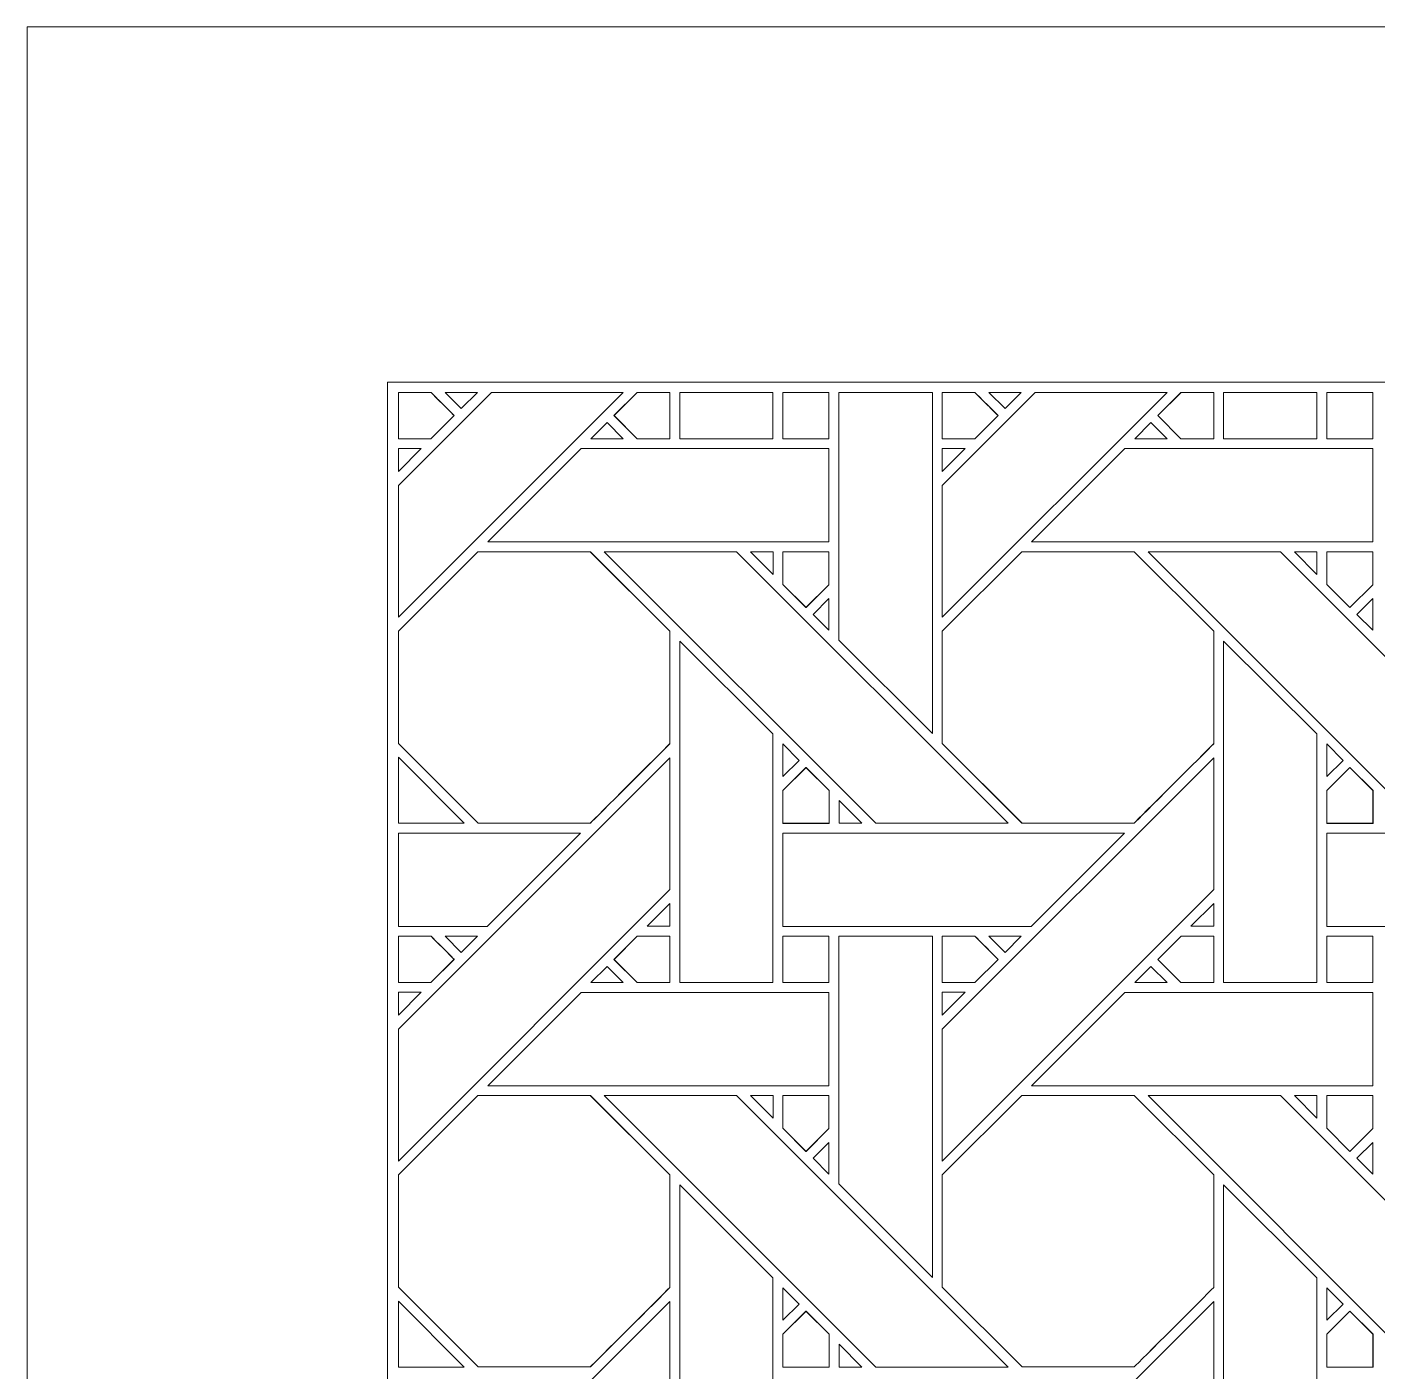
# Model space of a CAD drawing. Header units: inches. Extents: x 4.4 to 20.4, y 5.1 to 13.1.
# Drawn here: x 4.383 to 6.739, y 10.748 to 13.095 of the extents above; entities that cross this region are included whole.
import ezdxf

# ---------------------------------------------------------------- set-up
doc = ezdxf.new("R2010")
doc.units = ezdxf.units.IN
doc.header["$MEASUREMENT"] = 0
doc.layers.add('Design', color=7, linetype='Continuous', lineweight=0)

msp = doc.modelspace()

# ---------------------------------------------------------------- linework, layer by layer
at = {"layer": 'Design'}
for points, knots in [([(4.3829, 13.0948), (4.3829, 13.0948), (4.3829, 5.0948), (4.3829, 5.0948), (4.3829, 5.0948), (20.3829, 5.0948), (20.3829, 5.0948), (20.3829, 5.0948), (20.3829, 13.0948), (20.3829, 13.0948), (20.3829, 13.0948), (4.3829, 13.0948), (4.3829, 13.0948)], [0, 0, 0, 0, 1, 1, 1, 2, 2, 2, 3, 3, 3, 4, 4, 4, 4]), ([(5.0119, 5.7183), (5.0119, 5.7183), (19.7539, 5.7183), (19.7539, 5.7183), (19.7539, 5.7183), (19.7539, 12.4753), (19.7539, 12.4753), (19.7539, 12.4753), (5.0119, 12.4753), (5.0119, 12.4753), (5.0119, 12.4753), (5.0119, 5.7183), (5.0119, 5.7183)], [0, 0, 0, 0, 1, 1, 1, 2, 2, 2, 3, 3, 3, 4, 4, 4, 4]), ([(5.1278, 12.4169), (5.1278, 12.4169), (5.0875, 12.3765), (5.0875, 12.3765), (5.0875, 12.3765), (5.0306, 12.3765), (5.0306, 12.3765), (5.0306, 12.3765), (5.0306, 12.4572), (5.0306, 12.4572), (5.0306, 12.4572), (5.0876, 12.4572), (5.0876, 12.4572), (5.0929, 12.4519), (5.1234, 12.4213), (5.1278, 12.4169)], [0, 0, 0, 0, 1, 1, 1, 2, 2, 2, 3, 3, 3, 4, 4, 4, 5, 5, 5, 5]), ([(5.0306, 12.2951), (5.0306, 12.2951), (5.1928, 12.4572), (5.1928, 12.4572), (5.1928, 12.4572), (5.4228, 12.4572), (5.4228, 12.4572), (5.4228, 12.4572), (5.0306, 12.065), (5.0306, 12.065), (5.0306, 12.065), (5.0306, 12.2951), (5.0306, 12.2951)], [0, 0, 0, 0, 1, 1, 1, 2, 2, 2, 3, 3, 3, 4, 4, 4, 4]), ([(5.0306, 12.4572), (5.0306, 12.4572), (5.0876, 12.4572), (5.0876, 12.4572), (5.093, 12.4518), (5.128, 12.4168), (5.128, 12.4168), (5.128, 12.4168), (5.0875, 12.3765), (5.0875, 12.3765), (5.0875, 12.3765), (5.0306, 12.3765), (5.0306, 12.3765), (5.0306, 12.3765), (5.0306, 12.4572), (5.0306, 12.4572)], [0, 0, 0, 0, 1, 1, 1, 2, 2, 2, 3, 3, 3, 4, 4, 4, 5, 5, 5, 5]), ([(5.1685, 12.4572), (5.1685, 12.4572), (5.1402, 12.429), (5.1402, 12.429), (5.1402, 12.429), (5.112, 12.4572), (5.112, 12.4572), (5.112, 12.4572), (5.1685, 12.4572), (5.1685, 12.4572)], [0, 0, 0, 0, 1, 1, 1, 2, 2, 2, 3, 3, 3, 3]), ([(5.5042, 12.4572), (5.5042, 12.4572), (5.5042, 12.3764), (5.5042, 12.3764), (5.5042, 12.3764), (5.4471, 12.3764), (5.4471, 12.3764), (5.4471, 12.3764), (5.4066, 12.4169), (5.4066, 12.4169), (5.4066, 12.4169), (5.447, 12.4572), (5.447, 12.4572), (5.447, 12.4572), (5.5042, 12.4572), (5.5042, 12.4572)], [0, 0, 0, 0, 1, 1, 1, 2, 2, 2, 3, 3, 3, 4, 4, 4, 5, 5, 5, 5]), ([(5.5042, 12.4572), (5.5042, 12.4572), (5.5042, 12.3764), (5.5042, 12.3764), (5.5042, 12.3764), (5.4471, 12.3764), (5.4471, 12.3764), (5.4471, 12.3764), (5.4068, 12.4168), (5.4068, 12.4168), (5.4068, 12.4168), (5.4472, 12.4572), (5.4472, 12.4572), (5.4472, 12.4572), (5.5042, 12.4572), (5.5042, 12.4572)], [0, 0, 0, 0, 1, 1, 1, 2, 2, 2, 3, 3, 3, 4, 4, 4, 5, 5, 5, 5]), ([(5.5214, 12.4572), (5.5214, 12.4572), (5.6841, 12.4572), (5.6841, 12.4572), (5.6841, 12.4572), (5.6841, 12.3764), (5.6841, 12.3764), (5.6841, 12.3764), (5.5214, 12.3764), (5.5214, 12.3764), (5.5214, 12.3764), (5.5214, 12.4572), (5.5214, 12.4572)], [0, 0, 0, 0, 1, 1, 1, 2, 2, 2, 3, 3, 3, 4, 4, 4, 4]), ([(5.7816, 12.3764), (5.7816, 12.3764), (5.7014, 12.3764), (5.7014, 12.3764), (5.7014, 12.3764), (5.7014, 12.4572), (5.7014, 12.4572), (5.7014, 12.4572), (5.7816, 12.4572), (5.7816, 12.4572), (5.7816, 12.4572), (5.7816, 12.3764), (5.7816, 12.3764)], [0, 0, 0, 0, 1, 1, 1, 2, 2, 2, 3, 3, 3, 4, 4, 4, 4]), ([(5.7014, 12.4572), (5.7014, 12.4572), (5.7816, 12.4572), (5.7816, 12.4572), (5.7816, 12.4572), (5.7816, 12.3764), (5.7816, 12.3764), (5.7816, 12.3764), (5.7014, 12.3764), (5.7014, 12.3764), (5.7014, 12.3764), (5.7014, 12.4572), (5.7014, 12.4572)], [0, 0, 0, 0, 1, 1, 1, 2, 2, 2, 3, 3, 3, 4, 4, 4, 4]), ([(5.7992, 12.4572), (5.7992, 12.4572), (5.9622, 12.4572), (5.9622, 12.4572), (5.9622, 12.4572), (5.9622, 11.8621), (5.9622, 11.8621), (5.9622, 11.8621), (5.7992, 12.025), (5.7992, 12.025), (5.7992, 12.025), (5.7992, 12.4572), (5.7992, 12.4572)], [0, 0, 0, 0, 1, 1, 1, 2, 2, 2, 3, 3, 3, 4, 4, 4, 4]), ([(6.0766, 12.4169), (6.0766, 12.4169), (6.0362, 12.3764), (6.0362, 12.3764), (6.0362, 12.3764), (5.9792, 12.3764), (5.9792, 12.3764), (5.9792, 12.3764), (5.9792, 12.4572), (5.9792, 12.4572), (5.9792, 12.4572), (6.0363, 12.4572), (6.0363, 12.4572), (6.0416, 12.4519), (6.0722, 12.4213), (6.0766, 12.4169)], [0, 0, 0, 0, 1, 1, 1, 2, 2, 2, 3, 3, 3, 4, 4, 4, 5, 5, 5, 5]), ([(5.9792, 12.4572), (5.9792, 12.4572), (6.0363, 12.4572), (6.0363, 12.4572), (6.0418, 12.4517), (6.0767, 12.4168), (6.0767, 12.4168), (6.0767, 12.4168), (6.0362, 12.3764), (6.0362, 12.3764), (6.0362, 12.3764), (5.9792, 12.3764), (5.9792, 12.3764), (5.9792, 12.3764), (5.9792, 12.4572), (5.9792, 12.4572)], [0, 0, 0, 0, 1, 1, 1, 2, 2, 2, 3, 3, 3, 4, 4, 4, 5, 5, 5, 5]), ([(5.9793, 12.2951), (5.9793, 12.2951), (6.1415, 12.4572), (6.1415, 12.4572), (6.1415, 12.4572), (6.3715, 12.4572), (6.3715, 12.4572), (6.3715, 12.4572), (5.9793, 12.065), (5.9793, 12.065), (5.9793, 12.065), (5.9793, 12.2951), (5.9793, 12.2951)], [0, 0, 0, 0, 1, 1, 1, 2, 2, 2, 3, 3, 3, 4, 4, 4, 4]), ([(6.1172, 12.4572), (6.1172, 12.4572), (6.0889, 12.429), (6.0889, 12.429), (6.0889, 12.429), (6.0607, 12.4572), (6.0607, 12.4572), (6.0607, 12.4572), (6.1172, 12.4572), (6.1172, 12.4572)], [0, 0, 0, 0, 1, 1, 1, 2, 2, 2, 3, 3, 3, 3]), ([(6.4529, 12.4572), (6.4529, 12.4572), (6.4529, 12.3764), (6.4529, 12.3764), (6.4529, 12.3764), (6.3958, 12.3764), (6.3958, 12.3764), (6.3958, 12.3764), (6.3554, 12.4169), (6.3554, 12.4169), (6.3554, 12.4169), (6.3957, 12.4572), (6.3957, 12.4572), (6.3957, 12.4572), (6.4529, 12.4572), (6.4529, 12.4572)], [0, 0, 0, 0, 1, 1, 1, 2, 2, 2, 3, 3, 3, 4, 4, 4, 5, 5, 5, 5]), ([(6.4529, 12.4572), (6.4529, 12.4572), (6.4529, 12.3764), (6.4529, 12.3764), (6.4529, 12.3764), (6.3958, 12.3764), (6.3958, 12.3764), (6.3958, 12.3764), (6.3555, 12.4168), (6.3555, 12.4168), (6.3555, 12.4168), (6.3959, 12.4572), (6.3959, 12.4572), (6.3959, 12.4572), (6.4529, 12.4572), (6.4529, 12.4572)], [0, 0, 0, 0, 1, 1, 1, 2, 2, 2, 3, 3, 3, 4, 4, 4, 5, 5, 5, 5]), ([(6.4701, 12.4572), (6.4701, 12.4572), (6.6329, 12.4572), (6.6329, 12.4572), (6.6329, 12.4572), (6.6329, 12.3764), (6.6329, 12.3764), (6.6329, 12.3764), (6.4701, 12.3764), (6.4701, 12.3764), (6.4701, 12.3764), (6.4701, 12.4572), (6.4701, 12.4572)], [0, 0, 0, 0, 1, 1, 1, 2, 2, 2, 3, 3, 3, 4, 4, 4, 4]), ([(6.7303, 12.3764), (6.7303, 12.3764), (6.6501, 12.3764), (6.6501, 12.3764), (6.6501, 12.3764), (6.6501, 12.4572), (6.6501, 12.4572), (6.6501, 12.4572), (6.7303, 12.4572), (6.7303, 12.4572), (6.7303, 12.4572), (6.7303, 12.3764), (6.7303, 12.3764)], [0, 0, 0, 0, 1, 1, 1, 2, 2, 2, 3, 3, 3, 4, 4, 4, 4]), ([(6.6501, 12.4572), (6.6501, 12.4572), (6.7303, 12.4572), (6.7303, 12.4572), (6.7303, 12.4572), (6.7303, 12.3764), (6.7303, 12.3764), (6.7303, 12.3764), (6.6501, 12.3764), (6.6501, 12.3764), (6.6501, 12.3764), (6.6501, 12.4572), (6.6501, 12.4572)], [0, 0, 0, 0, 1, 1, 1, 2, 2, 2, 3, 3, 3, 4, 4, 4, 4]), ([(5.3664, 12.3764), (5.3664, 12.3764), (5.3947, 12.4047), (5.3947, 12.4047), (5.3947, 12.4047), (5.4229, 12.3764), (5.4229, 12.3764), (5.4229, 12.3764), (5.3664, 12.3764), (5.3664, 12.3764)], [0, 0, 0, 0, 1, 1, 1, 2, 2, 2, 3, 3, 3, 3]), ([(6.3151, 12.3764), (6.3151, 12.3764), (6.3434, 12.4047), (6.3434, 12.4047), (6.3434, 12.4047), (6.3716, 12.3764), (6.3716, 12.3764), (6.3716, 12.3764), (6.3151, 12.3764), (6.3151, 12.3764)], [0, 0, 0, 0, 1, 1, 1, 2, 2, 2, 3, 3, 3, 3]), ([(5.0306, 12.3593), (5.0306, 12.3593), (5.0704, 12.3593), (5.0704, 12.3593), (5.0704, 12.3593), (5.0306, 12.3195), (5.0306, 12.3195), (5.0306, 12.3195), (5.0306, 12.3593), (5.0306, 12.3593)], [0, 0, 0, 0, 1, 1, 1, 2, 2, 2, 3, 3, 3, 3]), ([(5.7817, 12.3593), (5.7817, 12.3593), (5.7817, 12.1965), (5.7817, 12.1965), (5.7817, 12.1965), (5.1864, 12.1965), (5.1864, 12.1965), (5.1864, 12.1965), (5.3493, 12.3593), (5.3493, 12.3593), (5.3493, 12.3593), (5.7817, 12.3593), (5.7817, 12.3593)], [0, 0, 0, 0, 1, 1, 1, 2, 2, 2, 3, 3, 3, 4, 4, 4, 4]), ([(5.9793, 12.3593), (5.9793, 12.3593), (6.0191, 12.3593), (6.0191, 12.3593), (6.0191, 12.3593), (5.9793, 12.3195), (5.9793, 12.3195), (5.9793, 12.3195), (5.9793, 12.3593), (5.9793, 12.3593)], [0, 0, 0, 0, 1, 1, 1, 2, 2, 2, 3, 3, 3, 3]), ([(6.7304, 12.3593), (6.7304, 12.3593), (6.7304, 12.1965), (6.7304, 12.1965), (6.7304, 12.1965), (6.1351, 12.1965), (6.1351, 12.1965), (6.1351, 12.1965), (6.298, 12.3593), (6.298, 12.3593), (6.298, 12.3593), (6.7304, 12.3593), (6.7304, 12.3593)], [0, 0, 0, 0, 1, 1, 1, 2, 2, 2, 3, 3, 3, 4, 4, 4, 4]), ([(5.5041, 11.8445), (5.4863, 11.8265), (5.3744, 11.7148), (5.3654, 11.7058), (5.3654, 11.7058), (5.1697, 11.7058), (5.1697, 11.7058), (5.1697, 11.7058), (5.0306, 11.8449), (5.0306, 11.8449), (5.0306, 11.8449), (5.0306, 12.0408), (5.0306, 12.0408), (5.0306, 12.0408), (5.1691, 12.1794), (5.1691, 12.1794), (5.1691, 12.1794), (5.3654, 12.1794), (5.3654, 12.1794), (5.3654, 12.1794), (5.5041, 12.0407), (5.5041, 12.0407), (5.5041, 12.0407), (5.5041, 11.8445), (5.5041, 11.8445)], [0, 0, 0, 0, 1, 1, 1, 2, 2, 2, 3, 3, 3, 4, 4, 4, 5, 5, 5, 6, 6, 6, 7, 7, 7, 8, 8, 8, 8]), ([(5.0306, 12.0406), (5.0306, 12.0406), (5.1693, 12.1793), (5.1693, 12.1793), (5.1693, 12.1793), (5.3655, 12.1793), (5.3655, 12.1793), (5.3655, 12.1793), (5.5042, 12.0406), (5.5042, 12.0406), (5.5042, 12.0406), (5.5042, 11.8444), (5.5042, 11.8444), (5.4863, 11.8263), (5.3744, 11.7146), (5.3655, 11.7057), (5.3655, 11.7057), (5.1698, 11.7057), (5.1698, 11.7057), (5.1698, 11.7057), (5.0306, 11.8449), (5.0306, 11.8449), (5.0306, 11.8449), (5.0306, 12.0406), (5.0306, 12.0406)], [0, 0, 0, 0, 1, 1, 1, 2, 2, 2, 3, 3, 3, 4, 4, 4, 5, 5, 5, 6, 6, 6, 7, 7, 7, 8, 8, 8, 8]), ([(5.6207, 12.1793), (5.6207, 12.1793), (6.0943, 11.7057), (6.0943, 11.7057), (6.0943, 11.7057), (5.8633, 11.7057), (5.8633, 11.7057), (5.8633, 11.7057), (5.3897, 12.1793), (5.3897, 12.1793), (5.3897, 12.1793), (5.6207, 12.1793), (5.6207, 12.1793)], [0, 0, 0, 0, 1, 1, 1, 2, 2, 2, 3, 3, 3, 4, 4, 4, 4]), ([(5.6842, 12.1793), (5.6842, 12.1793), (5.6842, 12.1395), (5.6842, 12.1395), (5.6842, 12.1395), (5.6448, 12.1793), (5.6448, 12.1793), (5.6448, 12.1793), (5.6842, 12.1793), (5.6842, 12.1793)], [0, 0, 0, 0, 1, 1, 1, 2, 2, 2, 3, 3, 3, 3]), ([(5.7816, 12.1218), (5.7816, 12.1218), (5.7416, 12.0819), (5.7416, 12.0819), (5.7416, 12.0819), (5.7013, 12.1222), (5.7013, 12.1222), (5.7013, 12.1222), (5.7013, 12.1794), (5.7013, 12.1794), (5.7013, 12.1794), (5.7816, 12.1794), (5.7816, 12.1794), (5.7816, 12.1794), (5.7816, 12.1218), (5.7816, 12.1218)], [0, 0, 0, 0, 1, 1, 1, 2, 2, 2, 3, 3, 3, 4, 4, 4, 5, 5, 5, 5]), ([(5.7418, 12.0818), (5.7418, 12.0818), (5.7014, 12.1221), (5.7014, 12.1221), (5.7014, 12.1221), (5.7014, 12.1793), (5.7014, 12.1793), (5.7014, 12.1793), (5.7817, 12.1793), (5.7817, 12.1793), (5.7817, 12.1793), (5.7817, 12.1217), (5.7817, 12.1217), (5.7817, 12.1217), (5.7418, 12.0818), (5.7418, 12.0818)], [0, 0, 0, 0, 1, 1, 1, 2, 2, 2, 3, 3, 3, 4, 4, 4, 5, 5, 5, 5]), ([(5.9792, 11.845), (5.9792, 11.845), (5.9792, 12.0407), (5.9792, 12.0407), (5.9792, 12.0407), (6.1179, 12.1794), (6.1179, 12.1794), (6.1179, 12.1794), (6.3142, 12.1794), (6.3142, 12.1794), (6.3142, 12.1794), (6.4528, 12.0407), (6.4528, 12.0407), (6.4528, 12.0407), (6.4528, 11.8445), (6.4528, 11.8445), (6.435, 11.8265), (6.3231, 11.7148), (6.3141, 11.7058), (6.3141, 11.7058), (6.1184, 11.7058), (6.1184, 11.7058), (6.1184, 11.7058), (5.9792, 11.845), (5.9792, 11.845)], [0, 0, 0, 0, 1, 1, 1, 2, 2, 2, 3, 3, 3, 4, 4, 4, 5, 5, 5, 6, 6, 6, 7, 7, 7, 8, 8, 8, 8]), ([(5.9793, 12.0406), (5.9793, 12.0406), (6.1179, 12.1794), (6.1179, 12.1794), (6.1179, 12.1794), (6.3142, 12.1794), (6.3142, 12.1794), (6.3142, 12.1794), (6.453, 12.0406), (6.453, 12.0406), (6.453, 12.0406), (6.453, 11.8444), (6.453, 11.8444), (6.4353, 11.8265), (6.3233, 11.7148), (6.3143, 11.7057), (6.3143, 11.7057), (6.1186, 11.7057), (6.1186, 11.7057), (6.1186, 11.7057), (5.9793, 11.8449), (5.9793, 11.8449), (5.9793, 11.8449), (5.9793, 12.0406), (5.9793, 12.0406)], [0, 0, 0, 0, 1, 1, 1, 2, 2, 2, 3, 3, 3, 4, 4, 4, 5, 5, 5, 6, 6, 6, 7, 7, 7, 8, 8, 8, 8]), ([(6.5694, 12.1793), (6.5694, 12.1793), (7.043, 11.7057), (7.043, 11.7057), (7.043, 11.7057), (6.812, 11.7057), (6.812, 11.7057), (6.812, 11.7057), (6.3385, 12.1793), (6.3385, 12.1793), (6.3385, 12.1793), (6.5694, 12.1793), (6.5694, 12.1793)], [0, 0, 0, 0, 1, 1, 1, 2, 2, 2, 3, 3, 3, 4, 4, 4, 4]), ([(6.633, 12.1793), (6.633, 12.1793), (6.633, 12.1395), (6.633, 12.1395), (6.633, 12.1395), (6.5935, 12.1793), (6.5935, 12.1793), (6.5935, 12.1793), (6.633, 12.1793), (6.633, 12.1793)], [0, 0, 0, 0, 1, 1, 1, 2, 2, 2, 3, 3, 3, 3]), ([(6.65, 12.1794), (6.65, 12.1794), (6.7303, 12.1794), (6.7303, 12.1794), (6.7303, 12.1794), (6.7303, 12.1218), (6.7303, 12.1218), (6.7303, 12.1218), (6.6904, 12.0819), (6.6904, 12.0819), (6.6904, 12.0819), (6.65, 12.1222), (6.65, 12.1222), (6.65, 12.1222), (6.65, 12.1794), (6.65, 12.1794)], [0, 0, 0, 0, 1, 1, 1, 2, 2, 2, 3, 3, 3, 4, 4, 4, 5, 5, 5, 5]), ([(6.6905, 12.0818), (6.6905, 12.0818), (6.6502, 12.1221), (6.6502, 12.1221), (6.6502, 12.1221), (6.6502, 12.1793), (6.6502, 12.1793), (6.6502, 12.1793), (6.7304, 12.1793), (6.7304, 12.1793), (6.7304, 12.1793), (6.7304, 12.1217), (6.7304, 12.1217), (6.7304, 12.1217), (6.6905, 12.0818), (6.6905, 12.0818)], [0, 0, 0, 0, 1, 1, 1, 2, 2, 2, 3, 3, 3, 4, 4, 4, 5, 5, 5, 5]), ([(5.7817, 12.0975), (5.7817, 12.0975), (5.7817, 12.0423), (5.7817, 12.0423), (5.7817, 12.0423), (5.7539, 12.0697), (5.7539, 12.0697), (5.7539, 12.0697), (5.7817, 12.0975), (5.7817, 12.0975)], [0, 0, 0, 0, 1, 1, 1, 2, 2, 2, 3, 3, 3, 3]), ([(6.7304, 12.0975), (6.7304, 12.0975), (6.7304, 12.0423), (6.7304, 12.0423), (6.7304, 12.0423), (6.7027, 12.0697), (6.7027, 12.0697), (6.7027, 12.0697), (6.7304, 12.0975), (6.7304, 12.0975)], [0, 0, 0, 0, 1, 1, 1, 2, 2, 2, 3, 3, 3, 3]), ([(5.6841, 11.8614), (5.6841, 11.8614), (5.6841, 11.4277), (5.6841, 11.4277), (5.6841, 11.4277), (5.5214, 11.4277), (5.5214, 11.4277), (5.5214, 11.4277), (5.5214, 12.0235), (5.5214, 12.0235), (5.5214, 12.0235), (5.6841, 11.8614), (5.6841, 11.8614)], [0, 0, 0, 0, 1, 1, 1, 2, 2, 2, 3, 3, 3, 4, 4, 4, 4]), ([(6.4701, 11.4277), (6.4701, 11.4277), (6.4701, 12.0235), (6.4701, 12.0235), (6.4701, 12.0235), (6.6329, 11.8614), (6.6329, 11.8614), (6.6329, 11.8614), (6.6329, 11.4277), (6.6329, 11.4277), (6.6329, 11.4277), (6.4701, 11.4277), (6.4701, 11.4277)], [0, 0, 0, 0, 1, 1, 1, 2, 2, 2, 3, 3, 3, 4, 4, 4, 4]), ([(5.7015, 11.7871), (5.7015, 11.7871), (5.7015, 11.8439), (5.7015, 11.8439), (5.7015, 11.8439), (5.7296, 11.8153), (5.7296, 11.8153), (5.7296, 11.8153), (5.7015, 11.7871), (5.7015, 11.7871)], [0, 0, 0, 0, 1, 1, 1, 2, 2, 2, 3, 3, 3, 3]), ([(6.6502, 11.7871), (6.6502, 11.7871), (6.6502, 11.8439), (6.6502, 11.8439), (6.6502, 11.8439), (6.6784, 11.8153), (6.6784, 11.8153), (6.6784, 11.8153), (6.6502, 11.7871), (6.6502, 11.7871)], [0, 0, 0, 0, 1, 1, 1, 2, 2, 2, 3, 3, 3, 3]), ([(5.0306, 11.8207), (5.0306, 11.8207), (5.1456, 11.7057), (5.1456, 11.7057), (5.1456, 11.7057), (5.0306, 11.7057), (5.0306, 11.7057), (5.0306, 11.7057), (5.0306, 11.8207), (5.0306, 11.8207)], [0, 0, 0, 0, 1, 1, 1, 2, 2, 2, 3, 3, 3, 3]), ([(5.0306, 11.3464), (5.0306, 11.3464), (5.5042, 11.82), (5.5042, 11.82), (5.5042, 11.82), (5.5042, 11.5899), (5.5042, 11.5899), (5.5042, 11.5899), (5.0306, 11.1163), (5.0306, 11.1163), (5.0306, 11.1163), (5.0306, 11.3464), (5.0306, 11.3464)], [0, 0, 0, 0, 1, 1, 1, 2, 2, 2, 3, 3, 3, 4, 4, 4, 4]), ([(6.453, 11.5899), (6.453, 11.5899), (5.9793, 11.1163), (5.9793, 11.1163), (5.9793, 11.1163), (5.9793, 11.3464), (5.9793, 11.3464), (5.9793, 11.3464), (6.453, 11.82), (6.453, 11.82), (6.453, 11.82), (6.453, 11.5899), (6.453, 11.5899)], [0, 0, 0, 0, 1, 1, 1, 2, 2, 2, 3, 3, 3, 4, 4, 4, 4]), ([(5.7013, 11.7055), (5.7013, 11.7055), (5.7013, 11.7628), (5.7013, 11.7628), (5.7013, 11.7628), (5.7416, 11.8031), (5.7416, 11.8031), (5.7416, 11.8031), (5.782, 11.7628), (5.782, 11.7628), (5.782, 11.7628), (5.782, 11.7055), (5.782, 11.7055), (5.782, 11.7055), (5.7013, 11.7055), (5.7013, 11.7055)], [0, 0, 0, 0, 1, 1, 1, 2, 2, 2, 3, 3, 3, 4, 4, 4, 5, 5, 5, 5]), ([(5.7418, 11.8031), (5.7418, 11.8031), (5.7821, 11.7627), (5.7821, 11.7627), (5.7821, 11.7627), (5.7821, 11.7054), (5.7821, 11.7054), (5.7821, 11.7054), (5.7015, 11.7054), (5.7015, 11.7054), (5.7015, 11.7054), (5.7015, 11.7627), (5.7015, 11.7627), (5.7015, 11.7627), (5.7418, 11.8031), (5.7418, 11.8031)], [0, 0, 0, 0, 1, 1, 1, 2, 2, 2, 3, 3, 3, 4, 4, 4, 5, 5, 5, 5]), ([(6.6501, 11.7055), (6.6501, 11.7055), (6.6501, 11.7628), (6.6501, 11.7628), (6.6501, 11.7628), (6.6904, 11.8031), (6.6904, 11.8031), (6.6904, 11.8031), (6.7307, 11.7628), (6.7307, 11.7628), (6.7307, 11.7628), (6.7307, 11.7055), (6.7307, 11.7055), (6.7307, 11.7055), (6.6501, 11.7055), (6.6501, 11.7055)], [0, 0, 0, 0, 1, 1, 1, 2, 2, 2, 3, 3, 3, 4, 4, 4, 5, 5, 5, 5]), ([(6.6905, 11.8031), (6.6905, 11.8031), (6.7308, 11.7627), (6.7308, 11.7627), (6.7308, 11.7627), (6.7308, 11.7054), (6.7308, 11.7054), (6.7308, 11.7054), (6.6502, 11.7054), (6.6502, 11.7054), (6.6502, 11.7054), (6.6502, 11.7627), (6.6502, 11.7627), (6.6502, 11.7627), (6.6905, 11.8031), (6.6905, 11.8031)], [0, 0, 0, 0, 1, 1, 1, 2, 2, 2, 3, 3, 3, 4, 4, 4, 5, 5, 5, 5]), ([(5.7994, 11.7057), (5.7994, 11.7057), (5.7994, 11.7455), (5.7994, 11.7455), (5.7994, 11.7455), (5.8391, 11.7057), (5.8391, 11.7057), (5.8391, 11.7057), (5.7994, 11.7057), (5.7994, 11.7057)], [0, 0, 0, 0, 1, 1, 1, 2, 2, 2, 3, 3, 3, 3]), ([(5.0306, 11.6884), (5.0306, 11.6884), (5.3484, 11.6884), (5.3484, 11.6884), (5.3484, 11.6884), (5.1857, 11.5257), (5.1857, 11.5257), (5.1857, 11.5257), (5.0306, 11.5257), (5.0306, 11.5257), (5.0306, 11.5257), (5.0306, 11.6884), (5.0306, 11.6884)], [0, 0, 0, 0, 1, 1, 1, 2, 2, 2, 3, 3, 3, 4, 4, 4, 4]), ([(6.1344, 11.5257), (6.1344, 11.5257), (5.7015, 11.5257), (5.7015, 11.5257), (5.7015, 11.5257), (5.7015, 11.6884), (5.7015, 11.6884), (5.7015, 11.6884), (6.2972, 11.6884), (6.2972, 11.6884), (6.2972, 11.6884), (6.1344, 11.5257), (6.1344, 11.5257)], [0, 0, 0, 0, 1, 1, 1, 2, 2, 2, 3, 3, 3, 4, 4, 4, 4]), ([(7.0831, 11.5257), (7.0831, 11.5257), (6.6502, 11.5257), (6.6502, 11.5257), (6.6502, 11.5257), (6.6502, 11.6884), (6.6502, 11.6884), (6.6502, 11.6884), (7.2459, 11.6884), (7.2459, 11.6884), (7.2459, 11.6884), (7.0831, 11.5257), (7.0831, 11.5257)], [0, 0, 0, 0, 1, 1, 1, 2, 2, 2, 3, 3, 3, 4, 4, 4, 4]), ([(5.4645, 11.5258), (5.4645, 11.5258), (5.5042, 11.5655), (5.5042, 11.5655), (5.5042, 11.5655), (5.5042, 11.5258), (5.5042, 11.5258), (5.5042, 11.5258), (5.4645, 11.5258), (5.4645, 11.5258)], [0, 0, 0, 0, 1, 1, 1, 2, 2, 2, 3, 3, 3, 3]), ([(6.4132, 11.5258), (6.4132, 11.5258), (6.453, 11.5655), (6.453, 11.5655), (6.453, 11.5655), (6.453, 11.5258), (6.453, 11.5258), (6.453, 11.5258), (6.4132, 11.5258), (6.4132, 11.5258)], [0, 0, 0, 0, 1, 1, 1, 2, 2, 2, 3, 3, 3, 3]), ([(5.0876, 11.5085), (5.0927, 11.5034), (5.1234, 11.4726), (5.1278, 11.4682), (5.1278, 11.4682), (5.0875, 11.4277), (5.0875, 11.4277), (5.0875, 11.4277), (5.0306, 11.4277), (5.0306, 11.4277), (5.0306, 11.4277), (5.0306, 11.5085), (5.0306, 11.5085), (5.0306, 11.5085), (5.0876, 11.5085), (5.0876, 11.5085)], [0, 0, 0, 0, 1, 1, 1, 2, 2, 2, 3, 3, 3, 4, 4, 4, 5, 5, 5, 5]), ([(5.0306, 11.5085), (5.0306, 11.5085), (5.0876, 11.5085), (5.0876, 11.5085), (5.0929, 11.5032), (5.128, 11.4681), (5.128, 11.4681), (5.128, 11.4681), (5.0875, 11.4277), (5.0875, 11.4277), (5.0875, 11.4277), (5.0306, 11.4277), (5.0306, 11.4277), (5.0306, 11.4277), (5.0306, 11.5085), (5.0306, 11.5085)], [0, 0, 0, 0, 1, 1, 1, 2, 2, 2, 3, 3, 3, 4, 4, 4, 5, 5, 5, 5]), ([(5.1685, 11.5085), (5.1685, 11.5085), (5.1402, 11.4803), (5.1402, 11.4803), (5.1402, 11.4803), (5.112, 11.5085), (5.112, 11.5085), (5.112, 11.5085), (5.1685, 11.5085), (5.1685, 11.5085)], [0, 0, 0, 0, 1, 1, 1, 2, 2, 2, 3, 3, 3, 3]), ([(5.5041, 11.4277), (5.5041, 11.4277), (5.447, 11.4277), (5.447, 11.4277), (5.447, 11.4277), (5.4066, 11.4681), (5.4066, 11.4681), (5.4066, 11.4681), (5.4471, 11.5085), (5.4471, 11.5085), (5.4471, 11.5085), (5.5041, 11.5085), (5.5041, 11.5085), (5.5041, 11.5085), (5.5041, 11.4277), (5.5041, 11.4277)], [0, 0, 0, 0, 1, 1, 1, 2, 2, 2, 3, 3, 3, 4, 4, 4, 5, 5, 5, 5]), ([(5.5042, 11.5085), (5.5042, 11.5085), (5.5042, 11.4277), (5.5042, 11.4277), (5.5042, 11.4277), (5.4471, 11.4277), (5.4471, 11.4277), (5.4471, 11.4277), (5.4068, 11.4681), (5.4068, 11.4681), (5.4068, 11.4681), (5.4472, 11.5085), (5.4472, 11.5085), (5.4472, 11.5085), (5.5042, 11.5085), (5.5042, 11.5085)], [0, 0, 0, 0, 1, 1, 1, 2, 2, 2, 3, 3, 3, 4, 4, 4, 5, 5, 5, 5]), ([(5.7816, 11.4277), (5.7816, 11.4277), (5.7013, 11.4277), (5.7013, 11.4277), (5.7013, 11.4277), (5.7013, 11.5085), (5.7013, 11.5085), (5.7013, 11.5085), (5.7816, 11.5085), (5.7816, 11.5085), (5.7816, 11.5085), (5.7816, 11.4277), (5.7816, 11.4277)], [0, 0, 0, 0, 1, 1, 1, 2, 2, 2, 3, 3, 3, 4, 4, 4, 4]), ([(5.7817, 11.5085), (5.7817, 11.5085), (5.7817, 11.4277), (5.7817, 11.4277), (5.7817, 11.4277), (5.7015, 11.4277), (5.7015, 11.4277), (5.7015, 11.4277), (5.7015, 11.5085), (5.7015, 11.5085), (5.7015, 11.5085), (5.7817, 11.5085), (5.7817, 11.5085)], [0, 0, 0, 0, 1, 1, 1, 2, 2, 2, 3, 3, 3, 4, 4, 4, 4]), ([(5.9622, 11.5085), (5.9622, 11.5085), (5.9622, 10.9133), (5.9622, 10.9133), (5.9622, 10.9133), (5.7992, 11.0763), (5.7992, 11.0763), (5.7992, 11.0763), (5.7992, 11.5085), (5.7992, 11.5085), (5.7992, 11.5085), (5.9622, 11.5085), (5.9622, 11.5085)], [0, 0, 0, 0, 1, 1, 1, 2, 2, 2, 3, 3, 3, 4, 4, 4, 4]), ([(6.0766, 11.4681), (6.0766, 11.4681), (6.0362, 11.4277), (6.0362, 11.4277), (6.0362, 11.4277), (5.9792, 11.4277), (5.9792, 11.4277), (5.9792, 11.4277), (5.9792, 11.5085), (5.9792, 11.5085), (5.9792, 11.5085), (6.0363, 11.5085), (6.0363, 11.5085), (6.0414, 11.5034), (6.0722, 11.4726), (6.0766, 11.4681)], [0, 0, 0, 0, 1, 1, 1, 2, 2, 2, 3, 3, 3, 4, 4, 4, 5, 5, 5, 5]), ([(6.0766, 11.4681), (6.0766, 11.4681), (6.0362, 11.4277), (6.0362, 11.4277), (6.0362, 11.4277), (5.9792, 11.4277), (5.9792, 11.4277), (5.9792, 11.4277), (5.9792, 11.5085), (5.9792, 11.5085), (5.9792, 11.5085), (6.0363, 11.5085), (6.0363, 11.5085), (6.0416, 11.5033), (6.0723, 11.4724), (6.0766, 11.4681)], [0, 0, 0, 0, 1, 1, 1, 2, 2, 2, 3, 3, 3, 4, 4, 4, 5, 5, 5, 5]), ([(6.0607, 11.5085), (6.0607, 11.5085), (6.1172, 11.5085), (6.1172, 11.5085), (6.1172, 11.5085), (6.0889, 11.4803), (6.0889, 11.4803), (6.0889, 11.4803), (6.0607, 11.5085), (6.0607, 11.5085)], [0, 0, 0, 0, 1, 1, 1, 2, 2, 2, 3, 3, 3, 3]), ([(6.3958, 11.4277), (6.3958, 11.4277), (6.3554, 11.4681), (6.3554, 11.4681), (6.3554, 11.4681), (6.3959, 11.5085), (6.3959, 11.5085), (6.3959, 11.5085), (6.4529, 11.5085), (6.4529, 11.5085), (6.4529, 11.5085), (6.4529, 11.4277), (6.4529, 11.4277), (6.4529, 11.4277), (6.3958, 11.4277), (6.3958, 11.4277)], [0, 0, 0, 0, 1, 1, 1, 2, 2, 2, 3, 3, 3, 4, 4, 4, 5, 5, 5, 5]), ([(6.4529, 11.5085), (6.4529, 11.5085), (6.4529, 11.4277), (6.4529, 11.4277), (6.4529, 11.4277), (6.3958, 11.4277), (6.3958, 11.4277), (6.3958, 11.4277), (6.3554, 11.4681), (6.3554, 11.4681), (6.3554, 11.4681), (6.3959, 11.5085), (6.3959, 11.5085), (6.3959, 11.5085), (6.4529, 11.5085), (6.4529, 11.5085)], [0, 0, 0, 0, 1, 1, 1, 2, 2, 2, 3, 3, 3, 4, 4, 4, 5, 5, 5, 5]), ([(6.6501, 11.4277), (6.6501, 11.4277), (6.6501, 11.5085), (6.6501, 11.5085), (6.6501, 11.5085), (6.7304, 11.5085), (6.7304, 11.5085), (6.7304, 11.5085), (6.7304, 11.4277), (6.7304, 11.4277), (6.7304, 11.4277), (6.6501, 11.4277), (6.6501, 11.4277)], [0, 0, 0, 0, 1, 1, 1, 2, 2, 2, 3, 3, 3, 4, 4, 4, 4]), ([(6.6501, 11.4277), (6.6501, 11.4277), (6.6501, 11.5085), (6.6501, 11.5085), (6.6501, 11.5085), (6.7304, 11.5085), (6.7304, 11.5085), (6.7304, 11.5085), (6.7304, 11.4277), (6.7304, 11.4277), (6.7304, 11.4277), (6.6501, 11.4277), (6.6501, 11.4277)], [0, 0, 0, 0, 1, 1, 1, 2, 2, 2, 3, 3, 3, 4, 4, 4, 4]), ([(5.4229, 11.4277), (5.4229, 11.4277), (5.3664, 11.4277), (5.3664, 11.4277), (5.3664, 11.4277), (5.3947, 11.4559), (5.3947, 11.4559), (5.3947, 11.4559), (5.4229, 11.4277), (5.4229, 11.4277)], [0, 0, 0, 0, 1, 1, 1, 2, 2, 2, 3, 3, 3, 3]), ([(6.3716, 11.4277), (6.3716, 11.4277), (6.3151, 11.4277), (6.3151, 11.4277), (6.3151, 11.4277), (6.3434, 11.4559), (6.3434, 11.4559), (6.3434, 11.4559), (6.3716, 11.4277), (6.3716, 11.4277)], [0, 0, 0, 0, 1, 1, 1, 2, 2, 2, 3, 3, 3, 3]), ([(5.0306, 11.4106), (5.0306, 11.4106), (5.0704, 11.4106), (5.0704, 11.4106), (5.0704, 11.4106), (5.0306, 11.3707), (5.0306, 11.3707), (5.0306, 11.3707), (5.0306, 11.4106), (5.0306, 11.4106)], [0, 0, 0, 0, 1, 1, 1, 2, 2, 2, 3, 3, 3, 3]), ([(5.7817, 11.4105), (5.7817, 11.4105), (5.7817, 11.2477), (5.7817, 11.2477), (5.7817, 11.2477), (5.1864, 11.2477), (5.1864, 11.2477), (5.1864, 11.2477), (5.3493, 11.4105), (5.3493, 11.4105), (5.3493, 11.4105), (5.7817, 11.4105), (5.7817, 11.4105)], [0, 0, 0, 0, 1, 1, 1, 2, 2, 2, 3, 3, 3, 4, 4, 4, 4]), ([(6.0191, 11.4106), (6.0191, 11.4106), (5.9793, 11.3707), (5.9793, 11.3707), (5.9793, 11.3707), (5.9793, 11.4106), (5.9793, 11.4106), (5.9793, 11.4106), (6.0191, 11.4106), (6.0191, 11.4106)], [0, 0, 0, 0, 1, 1, 1, 2, 2, 2, 3, 3, 3, 3]), ([(6.7304, 11.4105), (6.7304, 11.4105), (6.7304, 11.2477), (6.7304, 11.2477), (6.7304, 11.2477), (6.1351, 11.2477), (6.1351, 11.2477), (6.1351, 11.2477), (6.298, 11.4105), (6.298, 11.4105), (6.298, 11.4105), (6.7304, 11.4105), (6.7304, 11.4105)], [0, 0, 0, 0, 1, 1, 1, 2, 2, 2, 3, 3, 3, 4, 4, 4, 4]), ([(5.1691, 11.2306), (5.1691, 11.2306), (5.3654, 11.2306), (5.3654, 11.2306), (5.3654, 11.2306), (5.5041, 11.0919), (5.5041, 11.0919), (5.5041, 11.0919), (5.5041, 10.8957), (5.5041, 10.8957), (5.4863, 10.8778), (5.3744, 10.766), (5.3654, 10.757), (5.3654, 10.757), (5.1697, 10.757), (5.1697, 10.757), (5.1697, 10.757), (5.0306, 10.8962), (5.0306, 10.8962), (5.0306, 10.8962), (5.0306, 11.0921), (5.0306, 11.0921), (5.0306, 11.0921), (5.1691, 11.2306), (5.1691, 11.2306)], [0, 0, 0, 0, 1, 1, 1, 2, 2, 2, 3, 3, 3, 4, 4, 4, 5, 5, 5, 6, 6, 6, 7, 7, 7, 8, 8, 8, 8]), ([(5.0306, 11.0919), (5.0306, 11.0919), (5.1693, 11.2306), (5.1693, 11.2306), (5.1693, 11.2306), (5.3655, 11.2306), (5.3655, 11.2306), (5.3655, 11.2306), (5.5042, 11.0919), (5.5042, 11.0919), (5.5042, 11.0919), (5.5042, 10.8956), (5.5042, 10.8956), (5.4858, 10.8771), (5.374, 10.7655), (5.3655, 10.757), (5.3655, 10.757), (5.1698, 10.757), (5.1698, 10.757), (5.1698, 10.757), (5.0306, 10.8962), (5.0306, 10.8962), (5.0306, 10.8962), (5.0306, 11.0919), (5.0306, 11.0919)], [0, 0, 0, 0, 1, 1, 1, 2, 2, 2, 3, 3, 3, 4, 4, 4, 5, 5, 5, 6, 6, 6, 7, 7, 7, 8, 8, 8, 8]), ([(5.6207, 11.2306), (5.6207, 11.2306), (6.0943, 10.7569), (6.0943, 10.7569), (6.0943, 10.7569), (5.8633, 10.7569), (5.8633, 10.7569), (5.8633, 10.7569), (5.3897, 11.2306), (5.3897, 11.2306), (5.3897, 11.2306), (5.6207, 11.2306), (5.6207, 11.2306)], [0, 0, 0, 0, 1, 1, 1, 2, 2, 2, 3, 3, 3, 4, 4, 4, 4]), ([(5.6842, 11.2306), (5.6842, 11.2306), (5.6842, 11.1908), (5.6842, 11.1908), (5.6842, 11.1908), (5.6448, 11.2306), (5.6448, 11.2306), (5.6448, 11.2306), (5.6842, 11.2306), (5.6842, 11.2306)], [0, 0, 0, 0, 1, 1, 1, 2, 2, 2, 3, 3, 3, 3]), ([(5.7013, 11.2307), (5.7013, 11.2307), (5.7816, 11.2307), (5.7816, 11.2307), (5.7816, 11.2307), (5.7816, 11.1731), (5.7816, 11.1731), (5.7816, 11.1731), (5.7416, 11.1331), (5.7416, 11.1331), (5.7416, 11.1331), (5.7013, 11.1735), (5.7013, 11.1735), (5.7013, 11.1735), (5.7013, 11.2307), (5.7013, 11.2307)], [0, 0, 0, 0, 1, 1, 1, 2, 2, 2, 3, 3, 3, 4, 4, 4, 5, 5, 5, 5]), ([(5.7418, 11.133), (5.7418, 11.133), (5.7014, 11.1734), (5.7014, 11.1734), (5.7014, 11.1734), (5.7014, 11.2306), (5.7014, 11.2306), (5.7014, 11.2306), (5.7817, 11.2306), (5.7817, 11.2306), (5.7817, 11.2306), (5.7817, 11.173), (5.7817, 11.173), (5.7817, 11.173), (5.7418, 11.133), (5.7418, 11.133)], [0, 0, 0, 0, 1, 1, 1, 2, 2, 2, 3, 3, 3, 4, 4, 4, 5, 5, 5, 5]), ([(5.9792, 11.0919), (5.9792, 11.0919), (6.1179, 11.2306), (6.1179, 11.2306), (6.1179, 11.2306), (6.3142, 11.2306), (6.3142, 11.2306), (6.3142, 11.2306), (6.4529, 11.0919), (6.4529, 11.0919), (6.4529, 11.0919), (6.4529, 10.8957), (6.4529, 10.8957), (6.4351, 10.8777), (6.3232, 10.766), (6.3143, 10.757), (6.3143, 10.757), (6.1185, 10.757), (6.1185, 10.757), (6.1185, 10.757), (5.9792, 10.8963), (5.9792, 10.8963), (5.9792, 10.8963), (5.9792, 11.0919), (5.9792, 11.0919)], [0, 0, 0, 0, 1, 1, 1, 2, 2, 2, 3, 3, 3, 4, 4, 4, 5, 5, 5, 6, 6, 6, 7, 7, 7, 8, 8, 8, 8]), ([(5.9793, 11.0919), (5.9793, 11.0919), (6.1179, 11.2306), (6.1179, 11.2306), (6.1179, 11.2306), (6.3142, 11.2306), (6.3142, 11.2306), (6.3142, 11.2306), (6.4529, 11.0919), (6.4529, 11.0919), (6.4529, 11.0919), (6.4529, 10.8957), (6.4529, 10.8957), (6.435, 10.8776), (6.3232, 10.7659), (6.3143, 10.757), (6.3143, 10.757), (6.1185, 10.757), (6.1185, 10.757), (6.1185, 10.757), (5.9793, 10.8962), (5.9793, 10.8962), (5.9793, 10.8962), (5.9793, 11.0919), (5.9793, 11.0919)], [0, 0, 0, 0, 1, 1, 1, 2, 2, 2, 3, 3, 3, 4, 4, 4, 5, 5, 5, 6, 6, 6, 7, 7, 7, 8, 8, 8, 8]), ([(7.043, 10.7569), (7.043, 10.7569), (6.812, 10.7569), (6.812, 10.7569), (6.812, 10.7569), (6.3385, 11.2306), (6.3385, 11.2306), (6.3385, 11.2306), (6.5694, 11.2306), (6.5694, 11.2306), (6.5694, 11.2306), (7.043, 10.7569), (7.043, 10.7569)], [0, 0, 0, 0, 1, 1, 1, 2, 2, 2, 3, 3, 3, 4, 4, 4, 4]), ([(6.5935, 11.2306), (6.5935, 11.2306), (6.633, 11.2306), (6.633, 11.2306), (6.633, 11.2306), (6.633, 11.1908), (6.633, 11.1908), (6.633, 11.1908), (6.5935, 11.2306), (6.5935, 11.2306)], [0, 0, 0, 0, 1, 1, 1, 2, 2, 2, 3, 3, 3, 3]), ([(6.7304, 11.2306), (6.7304, 11.2306), (6.7304, 11.173), (6.7304, 11.173), (6.7304, 11.173), (6.6904, 11.1331), (6.6904, 11.1331), (6.6904, 11.1331), (6.6501, 11.1734), (6.6501, 11.1734), (6.6501, 11.1734), (6.6501, 11.2306), (6.6501, 11.2306), (6.6501, 11.2306), (6.7304, 11.2306), (6.7304, 11.2306)], [0, 0, 0, 0, 1, 1, 1, 2, 2, 2, 3, 3, 3, 4, 4, 4, 5, 5, 5, 5]), ([(6.7304, 11.173), (6.7304, 11.173), (6.6905, 11.133), (6.6905, 11.133), (6.6905, 11.133), (6.6501, 11.1734), (6.6501, 11.1734), (6.6501, 11.1734), (6.6501, 11.2306), (6.6501, 11.2306), (6.6501, 11.2306), (6.7304, 11.2306), (6.7304, 11.2306), (6.7304, 11.2306), (6.7304, 11.173), (6.7304, 11.173)], [0, 0, 0, 0, 1, 1, 1, 2, 2, 2, 3, 3, 3, 4, 4, 4, 5, 5, 5, 5]), ([(5.7817, 11.1488), (5.7817, 11.1488), (5.7817, 11.0936), (5.7817, 11.0936), (5.7817, 11.0936), (5.7539, 11.121), (5.7539, 11.121), (5.7539, 11.121), (5.7817, 11.1488), (5.7817, 11.1488)], [0, 0, 0, 0, 1, 1, 1, 2, 2, 2, 3, 3, 3, 3]), ([(6.7304, 11.1488), (6.7304, 11.1488), (6.7304, 11.0936), (6.7304, 11.0936), (6.7304, 11.0936), (6.7027, 11.121), (6.7027, 11.121), (6.7027, 11.121), (6.7304, 11.1488), (6.7304, 11.1488)], [0, 0, 0, 0, 1, 1, 1, 2, 2, 2, 3, 3, 3, 3]), ([(5.6841, 10.9126), (5.6841, 10.9126), (5.6841, 10.4789), (5.6841, 10.4789), (5.6841, 10.4789), (5.5214, 10.4789), (5.5214, 10.4789), (5.5214, 10.4789), (5.5214, 11.0748), (5.5214, 11.0748), (5.5214, 11.0748), (5.6841, 10.9126), (5.6841, 10.9126)], [0, 0, 0, 0, 1, 1, 1, 2, 2, 2, 3, 3, 3, 4, 4, 4, 4]), ([(6.4701, 10.4789), (6.4701, 10.4789), (6.4701, 11.0748), (6.4701, 11.0748), (6.4701, 11.0748), (6.6329, 10.9126), (6.6329, 10.9126), (6.6329, 10.9126), (6.6329, 10.4789), (6.6329, 10.4789), (6.6329, 10.4789), (6.4701, 10.4789), (6.4701, 10.4789)], [0, 0, 0, 0, 1, 1, 1, 2, 2, 2, 3, 3, 3, 4, 4, 4, 4]), ([(5.7015, 10.8384), (5.7015, 10.8384), (5.7015, 10.8951), (5.7015, 10.8951), (5.7015, 10.8951), (5.7296, 10.8666), (5.7296, 10.8666), (5.7296, 10.8666), (5.7015, 10.8384), (5.7015, 10.8384)], [0, 0, 0, 0, 1, 1, 1, 2, 2, 2, 3, 3, 3, 3]), ([(6.6502, 10.8384), (6.6502, 10.8384), (6.6502, 10.8951), (6.6502, 10.8951), (6.6502, 10.8951), (6.6784, 10.8666), (6.6784, 10.8666), (6.6784, 10.8666), (6.6502, 10.8384), (6.6502, 10.8384)], [0, 0, 0, 0, 1, 1, 1, 2, 2, 2, 3, 3, 3, 3]), ([(5.0306, 10.872), (5.0306, 10.872), (5.1456, 10.7569), (5.1456, 10.7569), (5.1456, 10.7569), (5.0306, 10.7569), (5.0306, 10.7569), (5.0306, 10.7569), (5.0306, 10.872), (5.0306, 10.872)], [0, 0, 0, 0, 1, 1, 1, 2, 2, 2, 3, 3, 3, 3]), ([(5.0306, 10.3976), (5.0306, 10.3976), (5.5042, 10.8712), (5.5042, 10.8712), (5.5042, 10.8712), (5.5042, 10.6412), (5.5042, 10.6412), (5.5042, 10.6412), (5.0306, 10.1675), (5.0306, 10.1675), (5.0306, 10.1675), (5.0306, 10.3976), (5.0306, 10.3976)], [0, 0, 0, 0, 1, 1, 1, 2, 2, 2, 3, 3, 3, 4, 4, 4, 4]), ([(5.9793, 10.3976), (5.9793, 10.3976), (6.453, 10.8712), (6.453, 10.8712), (6.453, 10.8712), (6.453, 10.6412), (6.453, 10.6412), (6.453, 10.6412), (5.9793, 10.1675), (5.9793, 10.1675), (5.9793, 10.1675), (5.9793, 10.3976), (5.9793, 10.3976)], [0, 0, 0, 0, 1, 1, 1, 2, 2, 2, 3, 3, 3, 4, 4, 4, 4]), ([(5.7013, 10.7568), (5.7013, 10.7568), (5.7013, 10.8141), (5.7013, 10.8141), (5.7013, 10.8141), (5.7416, 10.8544), (5.7416, 10.8544), (5.7416, 10.8544), (5.782, 10.8141), (5.782, 10.8141), (5.782, 10.8141), (5.782, 10.7568), (5.782, 10.7568), (5.782, 10.7568), (5.7013, 10.7568), (5.7013, 10.7568)], [0, 0, 0, 0, 1, 1, 1, 2, 2, 2, 3, 3, 3, 4, 4, 4, 5, 5, 5, 5]), ([(5.7418, 10.8543), (5.7418, 10.8543), (5.7821, 10.814), (5.7821, 10.814), (5.7821, 10.814), (5.7821, 10.7567), (5.7821, 10.7567), (5.7821, 10.7567), (5.7015, 10.7567), (5.7015, 10.7567), (5.7015, 10.7567), (5.7015, 10.814), (5.7015, 10.814), (5.7015, 10.814), (5.7418, 10.8543), (5.7418, 10.8543)], [0, 0, 0, 0, 1, 1, 1, 2, 2, 2, 3, 3, 3, 4, 4, 4, 5, 5, 5, 5]), ([(6.6501, 10.8141), (6.6501, 10.8141), (6.6904, 10.8544), (6.6904, 10.8544), (6.6904, 10.8544), (6.7307, 10.8141), (6.7307, 10.8141), (6.7307, 10.8141), (6.7307, 10.7568), (6.7307, 10.7568), (6.7307, 10.7568), (6.6501, 10.7568), (6.6501, 10.7568), (6.6501, 10.7568), (6.6501, 10.8141), (6.6501, 10.8141)], [0, 0, 0, 0, 1, 1, 1, 2, 2, 2, 3, 3, 3, 4, 4, 4, 5, 5, 5, 5]), ([(6.6904, 10.8544), (6.6904, 10.8544), (6.7308, 10.814), (6.7308, 10.814), (6.7308, 10.814), (6.7308, 10.7567), (6.7308, 10.7567), (6.7308, 10.7567), (6.6502, 10.7567), (6.6502, 10.7567), (6.6502, 10.7567), (6.6502, 10.814), (6.6502, 10.814), (6.6502, 10.814), (6.6904, 10.8544), (6.6904, 10.8544)], [0, 0, 0, 0, 1, 1, 1, 2, 2, 2, 3, 3, 3, 4, 4, 4, 5, 5, 5, 5]), ([(5.7994, 10.7569), (5.7994, 10.7569), (5.7994, 10.7967), (5.7994, 10.7967), (5.7994, 10.7967), (5.8391, 10.7569), (5.8391, 10.7569), (5.8391, 10.7569), (5.7994, 10.7569), (5.7994, 10.7569)], [0, 0, 0, 0, 1, 1, 1, 2, 2, 2, 3, 3, 3, 3])]:
    msp.add_open_spline(points, degree=3, knots=knots, dxfattribs=at)

doc.saveas('drawing.dxf')
